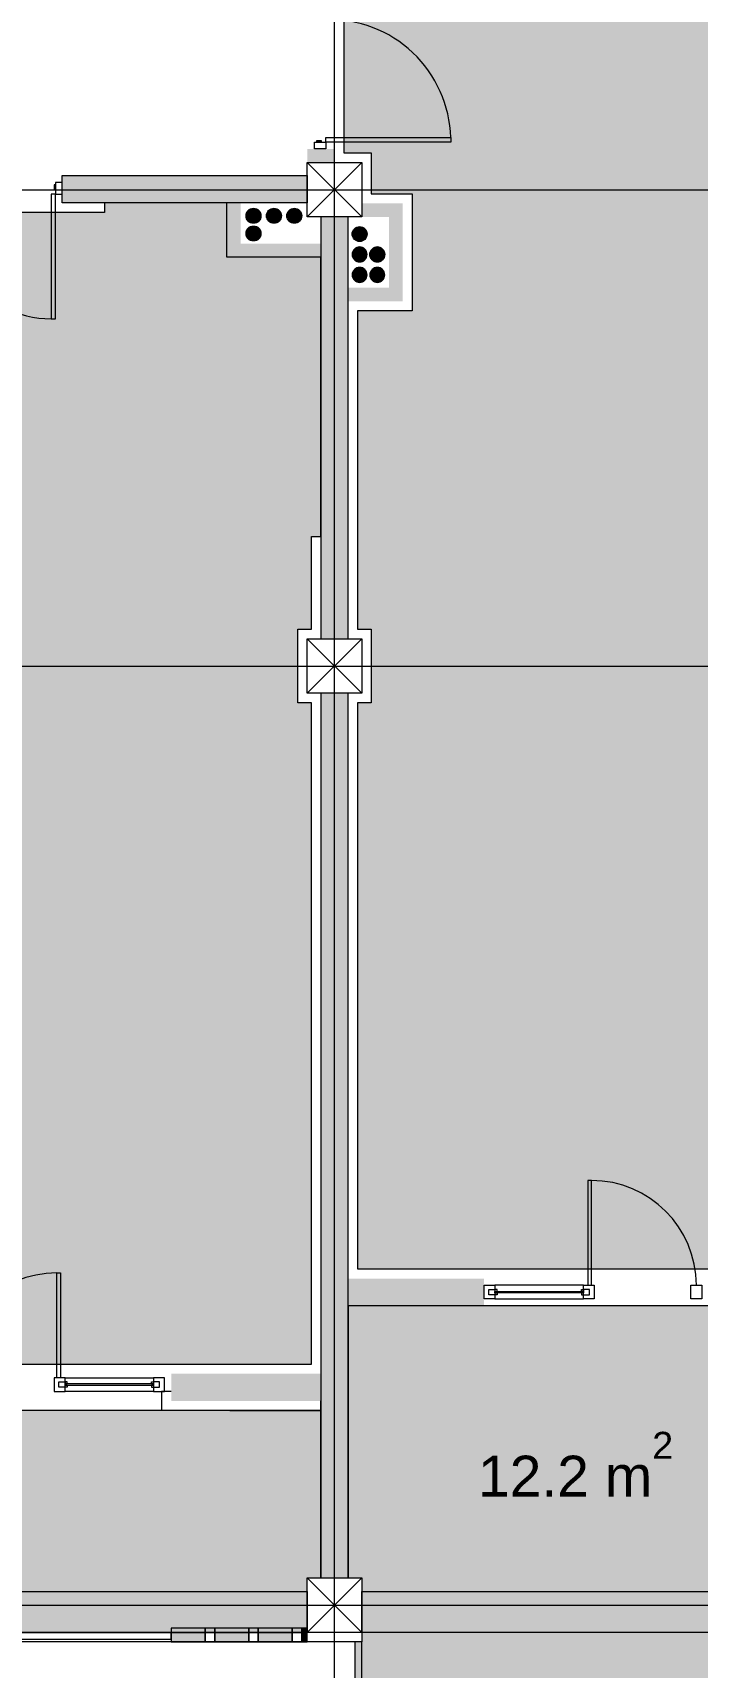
# Model space of a CAD drawing. Header units: millimetres. Extents: x 476244520 to 476657119, y 4620824743 to 4621446928.
# Drawn here: x 476401936 to 476406821, y 4621149336 to 4621161347 of the extents above; entities that cross this region are included whole.
import ezdxf

# ---------------------------------------------------------------- set-up
doc = ezdxf.new("R2010")
doc.units = ezdxf.units.MM
doc.header["$MEASUREMENT"] = 0
for name, color, linetype, lineweight in [('2D Drafting - General_Pen_No__1_Pen_No__7', 7, 'Continuous', 0), ('2D Drafting - General_Pen_No__1_Pen_No__7_Pen_No__7', 7, 'Continuous', 0), ('2D Drafting - General_Pen_No__250_Pen_No__7_Pen_No__250', 7, 'Continuous', 0), ('2D Drafting - General_Pen_No__250_Pen_No__7_Pen_No__7', 7, 'Continuous', 0), ('2D Drafting - General_Pen_No__7_Pen_No__250', 7, 'Continuous', 0), ('2D Drafting - General_Pen_No__7_Pen_No__7_Pen_No__7', 7, 'Continuous', 0), ('Doors_Pen_No__7_Pen_No__7_Pen_No__7', 7, 'Continuous', 0), ('G-Anno-Nplt_Pen_No__151', 151, 'Continuous', 0), ('G-Anno-Nplt_Pen_No__255', 255, 'Continuous', 0), ('G-Anno-Nplt_Pen_No__4', 7, 'Continuous', 0), ('G-Anno-Nplt_Pen_No__7', 7, 'Continuous', 0), ('kar-panjara_Pen_No__7_Pen_No__7_Pen_No__7', 7, 'Continuous', 0), ('New_G-Anno-Nplt_Pen_No__250', 7, 'Continuous', 0), ('New_G-Anno-Nplt_Pen_No__4', 7, 'Continuous', 0), ('New_reg_nak_Pen_No__250', 7, 'Continuous', 0), ('New_reg_nak_Pen_No__7', 7, 'Continuous', 0), ('New_Structural - Bearing_Pen_No__7', 7, 'Continuous', 0), ('shaxtebi da milebi_Pen_No__1_Pen_No__1_Pen_No__1', 1, 'Continuous', 0), ('shaxtebi da milebi_Pen_No__1_Pen_No__1_Pen_No__5', 5, 'Continuous', 0), ('shaxtebi da milebi_Pen_No__5_Pen_No__5_Pen_No__5', 5, 'Continuous', 0), ('zoma_Pen_No__142', 142, 'Continuous', 0), ('zoma_Pen_No__5_Pen_No__5', 5, 'Continuous', 0)]:
    doc.layers.add(name, color=color, linetype=linetype, lineweight=lineweight)
doc.layers.add('shaxtebi da milebi_Pen_No__1_Pen_No__1_Pen_No__252', color=7, linetype='Continuous', lineweight=0, true_color=0x666666)
doc.layers.add('shaxtebi da milebi_Pen_No__5_Pen_No__5_Pen_No__252', color=7, linetype='Continuous', lineweight=0, true_color=0x666666)
doc.layers.add('zoma', color=7, linetype='Continuous')
doc.styles.add('GENERATED_STYLE_1', font='arial.ttf')
doc.styles.add('GENERATED_STYLE_2', font='arial.ttf')
doc.dimstyles.new('GENERATED_STYLE__1', dxfattribs={"dimtxt": 200, "dimasz": 64.421331, "dimexe": 0.18, "dimexo": 3, "dimgap": 0.09, "dimtad": 1, "dimtih": 1, "dimtoh": 1, "dimlfac": 0.001, "dimzin": 0, "dimdsep": 46, "dimtxsty": 'GENERATED_STYLE_2', "dimblk": 'ARROWHEAD_2', "dimblk1": 'ARROWHEAD_2', "dimblk2": 'ARROWHEAD_2', "dimcen": 0.09, "dimclrd": 142, "dimclre": 142, "dimclrt": 142, "dimadec": 0, "dimazin": 0, "dimtfac": 1, "dimtdec": 4, "dimtmove": 0, "dimatfit": 3, "dimfxl": 1, "dimtolj": 1, "dimtzin": 0, "dimarcsym": 0})

# ---------------------------------------------------------------- blocks, each defined once
blk = doc.blocks.new('*D56', base_point=(476844527, 4621385791))
at = {"layer": 'zoma_Pen_No__142', "color": 142, "linetype": 'Continuous', "lineweight": 0, "transparency": 16777216}
for p, q in [((476397980, 4621188696), (476397931, 4621188611)), ((476397956, 4621188590), (476397956, 4621188717)), ((476397956, 4621188653), (476404456, 4621188653)), ((476404480, 4621188696), (476404431, 4621188611)), ((476404456, 4621188590), (476404456, 4621188717))]:
    blk.add_line(p, q, dxfattribs=at)
at = {"layer": 'zoma_Pen_No__142', "color": 142, "lineweight": 0, "transparency": 16777216, "char_height": 200, "attachment_point": 7, "style": 'GENERATED_STYLE_2'}
for s, insert in [('\\A1;{\\pql;\\fArial CYR|b0|i0|c204|p34;6.50}', (476400940, 4621188693)), ('\\A1;{\\pql;\\fArial CYR|b0|i0|c204|p34;0.40}', (476403899, 4621188693))]:
    blk.add_mtext(s, dxfattribs=dict(at, insert=insert))
blk = doc.blocks.new('ARROWHEAD_2')
at = {"color": 0, "linetype": 'Continuous', "lineweight": 0}
for p, q in [((0, 0), (-1, 0)), ((-0.38, -0.66), (0.38, 0.66))]:
    blk.add_line(p, q, dxfattribs=at)
blk = doc.blocks.new('*D57', base_point=(476844527, 4621385791))
at = {"layer": 'zoma_Pen_No__142', "color": 142, "linetype": 'Continuous', "lineweight": 0, "transparency": 16777216}
for p, q in [((476404480, 4621188696), (476404431, 4621188611)), ((476404456, 4621188590), (476404456, 4621188717)), ((476404456, 4621188653), (476404856, 4621188653)), ((476404880, 4621188696), (476404831, 4621188611)), ((476404856, 4621188590), (476404856, 4621188717))]:
    blk.add_line(p, q, dxfattribs=at)
blk = doc.blocks.new('*D58', base_point=(476844527, 4621385791))
at = {"layer": 'zoma_Pen_No__142', "color": 142, "linetype": 'Continuous', "lineweight": 0, "transparency": 16777216}
for p, q in [((476404880, 4621188696), (476404831, 4621188611)), ((476404856, 4621188590), (476404856, 4621188717)), ((476404856, 4621188653), (476411356, 4621188653)), ((476411380, 4621188696), (476411331, 4621188611)), ((476411356, 4621188590), (476411356, 4621188717))]:
    blk.add_line(p, q, dxfattribs=at)
at = {"layer": 'zoma_Pen_No__142', "color": 142, "lineweight": 0, "transparency": 16777216, "char_height": 200, "attachment_point": 7, "style": 'GENERATED_STYLE_2'}
for s, insert in [('\\A1;{\\pql;\\fArial CYR|b0|i0|c204|p34;6.50}', (476407840, 4621188693)), ('\\A1;{\\pql;\\fArial CYR|b0|i0|c204|p34;0.40}', (476410799, 4621188693))]:
    blk.add_mtext(s, dxfattribs=dict(at, insert=insert))
blk = doc.blocks.new('*D436', base_point=(476844527, 4621385791))
at = {"layer": 'zoma_Pen_No__142', "color": 142, "linetype": 'Continuous', "lineweight": 0, "transparency": 16777216}
for p, q in [((476397479, 4621127952), (476397430, 4621127868)), ((476397454, 4621127847), (476397454, 4621127974)), ((476397454, 4621127910), (476403954, 4621127910)), ((476403979, 4621127952), (476403930, 4621127868)), ((476403954, 4621127847), (476403954, 4621127974))]:
    blk.add_line(p, q, dxfattribs=at)
at = {"layer": 'zoma_Pen_No__142', "color": 142, "lineweight": 0, "transparency": 16777216, "char_height": 200, "attachment_point": 7, "style": 'GENERATED_STYLE_2'}
for s, insert in [('\\A1;{\\pql;\\fArial CYR|b0|i0|c204|p34;6.50}', (476400438, 4621127950)), ('\\A1;{\\pql;\\fArial CYR|b0|i0|c204|p34;0.40}', (476403398, 4621127950))]:
    blk.add_mtext(s, dxfattribs=dict(at, insert=insert))
blk = doc.blocks.new('*D437', base_point=(476844527, 4621385791))
at = {"layer": 'zoma_Pen_No__142', "color": 142, "linetype": 'Continuous', "lineweight": 0, "transparency": 16777216}
for p, q in [((476403979, 4621127952), (476403930, 4621127868)), ((476403954, 4621127847), (476403954, 4621127974)), ((476403954, 4621127910), (476404354, 4621127910)), ((476404379, 4621127952), (476404330, 4621127868)), ((476404354, 4621127847), (476404354, 4621127974))]:
    blk.add_line(p, q, dxfattribs=at)
blk = doc.blocks.new('*D438', base_point=(476844527, 4621385791))
at = {"layer": 'zoma_Pen_No__142', "color": 142, "linetype": 'Continuous', "lineweight": 0, "transparency": 16777216}
for p, q in [((476404379, 4621127952), (476404330, 4621127868)), ((476404354, 4621127847), (476404354, 4621127974)), ((476404354, 4621127910), (476410854, 4621127910)), ((476410879, 4621127952), (476410830, 4621127868)), ((476410854, 4621127847), (476410854, 4621127974))]:
    blk.add_line(p, q, dxfattribs=at)
at = {"layer": 'zoma_Pen_No__142', "color": 142, "lineweight": 0, "transparency": 16777216, "char_height": 200, "attachment_point": 7, "style": 'GENERATED_STYLE_2'}
for s, insert in [('\\A1;{\\pql;\\fArial CYR|b0|i0|c204|p34;6.50}', (476407338, 4621127950)), ('\\A1;{\\pql;\\fArial CYR|b0|i0|c204|p34;0.40}', (476410298, 4621127950))]:
    blk.add_mtext(s, dxfattribs=dict(at, insert=insert))

msp = doc.modelspace()

# ---------------------------------------------------------------- hatches: boundary and pattern name
at = {"layer": '2D Drafting - General_Pen_No__250_Pen_No__7_Pen_No__7', "linetype": 'Continuous', "lineweight": 0}
for points in [[(476404154.207, 4621160492.829), (476404154.207, 4621160392.829), (476403954.207, 4621160392.829), (476403954.207, 4621160492.829)], [(476402154.207, 4621160096.086), (476402154.207, 4621160296.086), (476403954.207, 4621160296.086), (476403954.207, 4621160096.086)], [(476403464.207, 4621160096.086), (476403364.019, 4621160096.086), (476403364.019, 4621159696.086), (476404054.207, 4621159696.086), (476404054.207, 4621159796.086), (476403464.207, 4621159796.086)], [(476404254.207, 4621159371.81), (476404654.207, 4621159371.81), (476404654.207, 4621160092.829), (476404354.207, 4621160092.829), (476404354.207, 4621159992.829), (476404554.207, 4621159992.829), (476404554.207, 4621159471.998), (476404254.207, 4621159471.998)], [(476404054.207, 4621156892.829), (476404254.207, 4621156892.829), (476404254.207, 4621159992.829), (476404054.207, 4621159992.829)], [(476404054.207, 4621149992.829), (476404254.207, 4621149992.829), (476404254.207, 4621156492.829), (476404054.207, 4621156492.829)], [(476405253.895, 4621151992.829), (476404254.207, 4621151992.829), (476404254.207, 4621152192.829), (476405253.895, 4621152192.829)], [(476404054.207, 4621151292.84), (476404054.207, 4621151492.84), (476402954.226, 4621151492.84), (476402954.226, 4621151292.84)]]:
    msp.add_hatch(color=7, dxfattribs=at).paths.add_polyline_path(points)
at = {"layer": 'G-Anno-Nplt_Pen_No__151', "linetype": 'Continuous', "lineweight": 0, "true_color": 0x1f2f3f}
for points in [[(476404224.207, 4621166822.828), (476404224.207, 4621160462.829), (476404424.207, 4621160462.829), (476404424.207, 4621160162.828), (476404724.207, 4621160162.828), (476404724.207, 4621159301.81), (476404324.207, 4621159301.81), (476404324.207, 4621156962.828), (476404424.207, 4621156962.828), (476404424.207, 4621156422.829), (476404324.207, 4621156422.829), (476404324.207, 4621152262.771), (476407724.207, 4621152262.77), (476407724.207, 4621149862.77), (476410484.207, 4621149862.77), (476410484.207, 4621150662.958), (476410884.207, 4621150662.958), (476410884.207, 4621156422.829), (476410784.207, 4621156422.829), (476410784.207, 4621156962.829), (476410884.207, 4621156962.829), (476410884.207, 4621158250.12), (476410954.207, 4621158250.12), (476410954.207, 4621159992.829), (476410854.207, 4621159992.829), (476410854.207, 4621160242.829), (476410554.207, 4621160242.829), (476410554.207, 4621161263.847), (476410954.207, 4621161263.847), (476410954.207, 4621161866.098), (476410884.207, 4621161866.098), (476410884.207, 4621165922.832), (476407384.207, 4621165922.832), (476407384.207, 4621167022.829), (476404424.207, 4621167022.829), (476404424.207, 4621166822.828)], [(476397524.207, 4621156422.829), (476397424.207, 4621156422.829), (476397424.207, 4621151562.829), (476403984.207, 4621151562.829), (476403984.207, 4621156422.829), (476403884.207, 4621156422.829), (476403884.207, 4621156962.828), (476403984.207, 4621156962.828), (476403984.207, 4621157644.172), (476404054.207, 4621157644.172), (476404054.207, 4621159696.086), (476403364.019, 4621159696.086), (476403364.019, 4621160096.086), (476402464.169, 4621160096.086), (476402464.169, 4621160026.086), (476398264.395, 4621160026.086), (476398264.395, 4621159626.086), (476397424.207, 4621159626.086), (476397424.207, 4621156962.829), (476397524.207, 4621156962.829)]]:
    msp.add_hatch(color=169, dxfattribs=at).paths.add_polyline_path(points)
at = {"layer": 'G-Anno-Nplt_Pen_No__255', "linetype": 'Continuous', "lineweight": 0, "true_color": 0x3f3f3f}
for points in [[(476404254.207, 4621151992.829), (476404254.207, 4621149992.829), (476404354.207, 4621149992.829), (476404354.207, 4621149522.829), (476404304.207, 4621149522.829), (476404304.207, 4621148392.841), (476408154.204, 4621148392.864), (476408154.204, 4621149522.829), (476407454.207, 4621149522.829), (476407454.207, 4621151992.829)], [(476404054.207, 4621151223.168), (476397354.207, 4621151223.168), (476397354.207, 4621149992.829), (476397454.207, 4621149992.829), (476397454.207, 4621149592.829), (476403954.207, 4621149592.829), (476403954.207, 4621149992.829), (476404054.207, 4621149992.829)]]:
    msp.add_hatch(color=250, dxfattribs=at).paths.add_polyline_path(points)
at = {"layer": 'New_G-Anno-Nplt_Pen_No__250', "linetype": 'Continuous', "lineweight": 0, "true_color": 0x000000}
for points in [[(476403204.207, 4621149622.829), (476402954.207, 4621149622.829), (476402954.207, 4621149522.829), (476403204.207, 4621149522.829)], [(476403524.207, 4621149622.829), (476403274.207, 4621149622.829), (476403274.207, 4621149522.829), (476403524.207, 4621149522.829)], [(476403844.207, 4621149622.829), (476403594.207, 4621149622.829), (476403594.207, 4621149522.829), (476403844.207, 4621149522.829)], [(476403954.207, 4621149622.829), (476403914.207, 4621149622.829), (476403914.207, 4621149522.829), (476403954.207, 4621149522.829)]]:
    msp.add_hatch(color=18, dxfattribs=at).paths.add_polyline_path(points)
at = {"layer": 'shaxtebi da milebi_Pen_No__1_Pen_No__1_Pen_No__1', "linetype": 'Continuous', "lineweight": 0}
for points in [[(476403804.207, 4621160001.087, 1), (476403914.207, 4621160001.087, 1)], [(476404339.207, 4621159811.998, 1), (476404339.207, 4621159921.998, 1)]]:
    msp.add_hatch(color=1, dxfattribs=at).paths.add_polyline_path(points)
at = {"layer": 'shaxtebi da milebi_Pen_No__1_Pen_No__1_Pen_No__252', "linetype": 'Continuous', "lineweight": 0, "true_color": 0x666666}
msp.add_hatch(color=251, dxfattribs=at).paths.add_polyline_path([(476404469.207, 4621159661.998, 1), (476404469.207, 4621159771.998, 1)])
at = {"layer": 'shaxtebi da milebi_Pen_No__1_Pen_No__1_Pen_No__5', "linetype": 'Continuous', "lineweight": 0}
for points in [[(476404339.207, 4621159661.998, 1), (476404339.207, 4621159771.998, 1)], [(476404339.207, 4621159511.998, 1), (476404339.207, 4621159621.998, 1)], [(476404469.207, 4621159511.998, 1), (476404469.207, 4621159621.998, 1)]]:
    msp.add_hatch(color=5, dxfattribs=at).paths.add_polyline_path(points)
at = {"layer": 'shaxtebi da milebi_Pen_No__5_Pen_No__5_Pen_No__252', "linetype": 'Continuous', "lineweight": 0, "true_color": 0x666666}
msp.add_hatch(color=251, dxfattribs=at).paths.add_polyline_path([(476403504.207, 4621159871.087, -1), (476403614.207, 4621159871.087, -1)])
at = {"layer": 'shaxtebi da milebi_Pen_No__5_Pen_No__5_Pen_No__5', "linetype": 'Continuous', "lineweight": 0}
for points in [[(476403559.207, 4621160056.087, -1), (476403559.207, 4621159946.087, -1)], [(476403709.207, 4621160056.087, -1), (476403709.207, 4621159946.087, -1)]]:
    msp.add_hatch(color=5, dxfattribs=at).paths.add_polyline_path(points)

# ---------------------------------------------------------------- linework, layer by layer
at = {"layer": '2D Drafting - General_Pen_No__1_Pen_No__7', "color": 7, "linetype": 'Continuous', "lineweight": 0}
for p, q in [((476403954.207, 4621159992.829), (476404354.207, 4621160392.829)), ((476404354.207, 4621159992.829), (476403954.207, 4621160392.829)), ((476403954.207, 4621156492.829), (476404354.207, 4621156892.829)), ((476404354.207, 4621156492.829), (476403954.207, 4621156892.829)), ((476403954.207, 4621149592.829), (476404354.207, 4621149992.829)), ((476404354.207, 4621149592.829), (476403954.207, 4621149992.829))]:
    msp.add_line(p, q, dxfattribs=at)
at = {"layer": '2D Drafting - General_Pen_No__1_Pen_No__7', "color": 7, "linetype": 'Continuous', "lineweight": 0, "flags": 128}
for points in [[(476404354.207, 4621159992.829), (476403954.207, 4621159992.829), (476403954.207, 4621160392.829), (476404354.207, 4621160392.829)], [(476404354.207, 4621156492.829), (476403954.207, 4621156492.829), (476403954.207, 4621156892.829), (476404354.207, 4621156892.829)], [(476404354.207, 4621149592.829), (476403954.207, 4621149592.829), (476403954.207, 4621149992.829), (476404354.207, 4621149992.829)], [(476403954.207, 4621149592.829), (476397454.207, 4621149592.829), (476397454.207, 4621149892.829), (476403954.207, 4621149892.829)], [(476410854.207, 4621149592.829), (476404354.207, 4621149592.829), (476404354.207, 4621149892.829), (476410854.207, 4621149892.829)]]:
    msp.add_lwpolyline(points, close=True, dxfattribs=at)
at = {"layer": '2D Drafting - General_Pen_No__1_Pen_No__7_Pen_No__7', "color": 7, "linetype": 'Continuous', "lineweight": 0}
for centre, start, end in [((476404115.959, 4621160550.551), 1.603806, 91.603806), ((476402096.485, 4621160135.919), 178.396194, 268.396194)]:
    msp.add_arc(centre, 893.239, start, end, dxfattribs=at)
at = {"layer": '2D Drafting - General_Pen_No__250_Pen_No__7_Pen_No__250', "color": 7, "linetype": 'Continuous', "lineweight": 0, "flags": 128}
for points in [[(476404054.207, 4621156892.829), (476404254.207, 4621156892.829), (476404254.207, 4621159992.829), (476404054.207, 4621159992.829)], [(476404054.207, 4621149992.829), (476404254.207, 4621149992.829), (476404254.207, 4621156492.829), (476404054.207, 4621156492.829)]]:
    msp.add_lwpolyline(points, close=True, dxfattribs=at)
at = {"layer": '2D Drafting - General_Pen_No__250_Pen_No__7_Pen_No__7', "color": 7, "linetype": 'Continuous', "lineweight": 0, "flags": 128}
msp.add_lwpolyline([(476402154.207, 4621160096.086), (476402154.207, 4621160296.086), (476403954.207, 4621160296.086), (476403954.207, 4621160096.086)], close=True, dxfattribs=at)
at = {"layer": '2D Drafting - General_Pen_No__7_Pen_No__250', "color": 7, "linetype": 'Continuous', "lineweight": 0, "flags": 128}
msp.add_lwpolyline([(476402954.207, 4621151363.438), (476402884.192, 4621151363.44), (476402884.188, 4621151223.013)], dxfattribs=at)
at = {"layer": '2D Drafting - General_Pen_No__7_Pen_No__7_Pen_No__7', "color": 7, "linetype": 'Continuous', "lineweight": 0, "flags": 128}
for points in [[(476405333.895, 4621152042.747), (476405983.895, 4621152042.776), (476405983.89, 4621152142.715), (476405333.89, 4621152142.686)], [(476402824.203, 4621151363.443), (476402174.203, 4621151363.472), (476402174.207, 4621151463.411), (476402824.207, 4621151463.382)]]:
    msp.add_lwpolyline(points, close=True, dxfattribs=at)
at = {"layer": '2D Drafting - General_Pen_No__7_Pen_No__7_Pen_No__7', "color": 7, "linetype": 'Continuous', "lineweight": 0}
for centre, start, end in [((476406043.579, 4621152142.728), 0.005711, 90.0025313), ((476402114.518, 4621151463.424), 89.9974687, 179.994289)]:
    msp.add_arc(centre, 770.311, start, end, dxfattribs=at)
at = {"layer": 'Doors_Pen_No__7_Pen_No__7_Pen_No__7', "color": 7, "linetype": 'Continuous', "lineweight": 0, "flags": 128}
for points in [[(476404006.293, 4621160492.829), (476404006.293, 4621160542.217), (476404090.959, 4621160542.217), (476404090.959, 4621160492.829)], [(476404024.293, 4621160542.217), (476404024.293, 4621160553.329), (476404057.626, 4621160553.329), (476404057.626, 4621160542.217)], [(476404090.959, 4621160542.217), (476404090.959, 4621160575.551), (476405008.848, 4621160575.551), (476405008.848, 4621160542.217)], [(476402104.818, 4621160227.585), (476402093.707, 4621160227.585), (476402093.707, 4621160194.252), (476402104.818, 4621160194.252)], [(476402154.207, 4621160245.585), (476402104.818, 4621160245.585), (476402104.818, 4621160160.919), (476402154.207, 4621160160.919)], [(476402104.818, 4621160160.919), (476402071.485, 4621160160.919), (476402071.485, 4621159243.03), (476402104.818, 4621159243.03)], [(476406016.912, 4621152142.727), (476406043.579, 4621152142.728), (476406043.545, 4621152913.039), (476406016.878, 4621152913.038)], [(476402141.185, 4621151463.423), (476402114.518, 4621151463.424), (476402114.552, 4621152233.735), (476402141.219, 4621152233.734)]]:
    msp.add_lwpolyline(points, close=True, dxfattribs=at)
at = {"layer": 'G-Anno-Nplt_Pen_No__4', "color": 7, "linetype": 'Continuous', "lineweight": 0, "flags": 128}
msp.add_lwpolyline([(476407384.207, 4621167022.829), (476404424.207, 4621167022.829), (476404424.207, 4621166822.828), (476404224.207, 4621166822.828), (476404224.207, 4621160462.829), (476404424.207, 4621160462.829), (476404424.207, 4621160162.828), (476404724.207, 4621160162.828), (476404724.207, 4621159301.81), (476404324.207, 4621159301.81), (476404324.207, 4621156962.828), (476404424.207, 4621156962.828), (476404424.207, 4621156422.829), (476404324.207, 4621156422.829), (476404324.207, 4621152262.771), (476407724.207, 4621152262.77)], dxfattribs=at)
for points in [[(476397524.207, 4621156422.829), (476397424.207, 4621156422.829), (476397424.207, 4621151562.829), (476403984.207, 4621151562.829), (476403984.207, 4621156422.829), (476403884.207, 4621156422.829), (476403884.207, 4621156962.828), (476403984.207, 4621156962.828), (476403984.207, 4621157644.172), (476404054.207, 4621157644.172), (476404054.207, 4621159696.086), (476403364.019, 4621159696.086), (476403364.019, 4621160096.086), (476402464.169, 4621160096.086), (476402464.169, 4621160026.086), (476398264.395, 4621160026.086), (476398264.395, 4621159626.086), (476397424.207, 4621159626.086), (476397424.207, 4621156962.829), (476397524.207, 4621156962.829)], [(476404254.207, 4621151992.829), (476404254.207, 4621149992.829), (476404354.207, 4621149992.829), (476404354.207, 4621149522.829), (476404304.207, 4621149522.829), (476404304.207, 4621148392.841), (476408154.204, 4621148392.864), (476408154.204, 4621149522.829), (476407454.207, 4621149522.829), (476407454.207, 4621151992.829)], [(476404054.207, 4621151223.168), (476397354.207, 4621151223.168), (476397354.207, 4621149992.829), (476397454.207, 4621149992.829), (476397454.207, 4621149592.829), (476403954.207, 4621149592.829), (476403954.207, 4621149992.829), (476404054.207, 4621149992.829)]]:
    msp.add_lwpolyline(points, close=True, dxfattribs=at)
at = {"layer": 'kar-panjara_Pen_No__7_Pen_No__7_Pen_No__7', "color": 7, "linetype": 'Continuous', "lineweight": 0, "flags": 128}
for points in [[(476405333.895, 4621152042.747), (476405253.895, 4621152042.744), (476405253.89, 4621152142.744), (476405333.89, 4621152142.747)], [(476406063.895, 4621152042.719), (476405983.895, 4621152042.715), (476405983.89, 4621152142.715), (476406063.89, 4621152142.719)], [(476406853.895, 4621152042.796), (476406773.895, 4621152042.793), (476406773.89, 4621152142.793), (476406853.89, 4621152142.796)], [(476405288.891, 4621152112.684), (476405333.891, 4621152112.686), (476405333.892, 4621152097.686), (476405333.893, 4621152087.686), (476405348.893, 4621152087.687), (476405348.893, 4621152072.687), (476405288.893, 4621152072.684)], [(476405348.891, 4621152112.687), (476405333.891, 4621152112.686), (476405333.892, 4621152097.686), (476405348.892, 4621152097.687)], [(476405333.892, 4621152097.686), (476405983.892, 4621152097.715), (476405983.893, 4621152087.715), (476405333.893, 4621152087.686)], [(476405968.891, 4621152112.715), (476405983.891, 4621152112.715), (476405983.892, 4621152097.715), (476405968.892, 4621152097.715)], [(476406028.891, 4621152112.717), (476405983.891, 4621152112.715), (476405983.892, 4621152097.715), (476405983.893, 4621152087.715), (476405968.893, 4621152087.715), (476405968.893, 4621152072.715), (476406028.893, 4621152072.717)], [(476402094.203, 4621151363.415), (476402174.203, 4621151363.411), (476402174.207, 4621151463.411), (476402094.207, 4621151463.415)], [(476402129.206, 4621151433.413), (476402174.206, 4621151433.411), (476402174.205, 4621151418.411), (476402174.205, 4621151408.411), (476402189.205, 4621151408.41), (476402189.204, 4621151393.41), (476402129.204, 4621151393.413)], [(476402189.206, 4621151433.41), (476402174.206, 4621151433.411), (476402174.205, 4621151418.411), (476402189.205, 4621151418.41)], [(476402824.205, 4621151418.382), (476402174.205, 4621151418.411), (476402174.205, 4621151408.411), (476402824.205, 4621151408.382)], [(476402869.206, 4621151433.38), (476402824.206, 4621151433.382), (476402824.205, 4621151418.382), (476402824.205, 4621151408.382), (476402809.205, 4621151408.383), (476402809.204, 4621151393.383), (476402869.204, 4621151393.38)], [(476402809.206, 4621151433.383), (476402824.206, 4621151433.382), (476402824.205, 4621151418.382), (476402809.205, 4621151418.383)], [(476402824.203, 4621151363.443), (476402904.203, 4621151363.44), (476402904.207, 4621151463.44), (476402824.207, 4621151463.443)]]:
    msp.add_lwpolyline(points, close=True, dxfattribs=at)
at = {"layer": 'New_G-Anno-Nplt_Pen_No__4', "color": 7, "linetype": 'Continuous', "lineweight": 0, "flags": 128}
for points in [[(476403204.207, 4621149622.829), (476402954.207, 4621149622.829), (476402954.207, 4621149522.829), (476403204.207, 4621149522.829)], [(476403524.207, 4621149622.829), (476403274.207, 4621149622.829), (476403274.207, 4621149522.829), (476403524.207, 4621149522.829)], [(476403844.207, 4621149622.829), (476403594.207, 4621149622.829), (476403594.207, 4621149522.829), (476403844.207, 4621149522.829)], [(476403954.207, 4621149622.829), (476403914.207, 4621149622.829), (476403914.207, 4621149522.829), (476403954.207, 4621149522.829)]]:
    msp.add_lwpolyline(points, close=True, dxfattribs=at)
at = {"layer": 'New_reg_nak_Pen_No__250', "color": 7, "linetype": 'Continuous', "lineweight": 0, "flags": 128}
msp.add_lwpolyline([(476398454.207, 4621149542.829), (476402954.207, 4621149542.829), (476402954.207, 4621149592.829), (476398454.207, 4621149592.829)], close=True, dxfattribs=at)
msp.add_lwpolyline([(476407454.207, 4621149592.829), (476407454.207, 4621148442.88), (476404354.207, 4621148442.88), (476404354.207, 4621149522.829), (476404304.207, 4621149522.829), (476404304.207, 4621148392.841), (476407454.207, 4621148392.872)], dxfattribs=at)
at = {"layer": 'New_reg_nak_Pen_No__7', "color": 7, "linetype": 'Continuous', "lineweight": 0, "flags": 128}
for points in [[(476403384.59, 4621151223.168), (476404054.207, 4621151223.168), (476404054.207, 4621151292.829)], [(476404354.207, 4621149592.829), (476404354.207, 4621149522.829), (476397054.207, 4621149522.829), (476397054.207, 4621149592.829)]]:
    msp.add_lwpolyline(points, dxfattribs=at)
at = {"layer": 'New_Structural - Bearing_Pen_No__7', "color": 7, "linetype": 'Continuous', "lineweight": 0}
for points in [[(476403204.207, 4621149522.829), (476403274.207, 4621149522.829), (476403274.207, 4621149622.829), (476403204.207, 4621149622.829)], [(476403524.204, 4621149522.829), (476403594.204, 4621149522.829), (476403594.204, 4621149622.829), (476403524.204, 4621149622.829)], [(476403844.207, 4621149522.829), (476403914.207, 4621149522.829), (476403914.207, 4621149622.829), (476403844.207, 4621149622.829)]]:
    msp.add_lwpolyline(points, close=True, dxfattribs=at)
at = {"layer": 'shaxtebi da milebi_Pen_No__1_Pen_No__1_Pen_No__1', "color": 1, "linetype": 'Continuous', "lineweight": 0, "flags": 128}
for points in [[(476403804.207, 4621160001.087, -1), (476403914.207, 4621160001.087, -1)], [(476404339.207, 4621159811.998, -1), (476404339.207, 4621159921.998, -1)]]:
    msp.add_lwpolyline(points, format="xyb", close=True, dxfattribs=at)
at = {"layer": 'shaxtebi da milebi_Pen_No__1_Pen_No__1_Pen_No__252', "color": 251, "linetype": 'Continuous', "lineweight": 0, "true_color": 0x666666, "flags": 128}
for points in [[(476404469.207, 4621159661.998, 1), (476404469.207, 4621159771.998, 1)], [(476404469.207, 4621159661.998, -1), (476404469.207, 4621159771.998, -1)]]:
    msp.add_lwpolyline(points, format="xyb", close=True, dxfattribs=at)
at = {"layer": 'shaxtebi da milebi_Pen_No__1_Pen_No__1_Pen_No__5', "color": 5, "linetype": 'Continuous', "lineweight": 0, "flags": 128}
for points in [[(476404339.207, 4621159661.998, 1), (476404339.207, 4621159771.998, 1)], [(476404339.207, 4621159511.998, 1), (476404339.207, 4621159621.998, 1)], [(476404469.207, 4621159511.998, 1), (476404469.207, 4621159621.998, 1)]]:
    msp.add_lwpolyline(points, format="xyb", close=True, dxfattribs=at)
at = {"layer": 'shaxtebi da milebi_Pen_No__5_Pen_No__5_Pen_No__252', "color": 251, "linetype": 'Continuous', "lineweight": 0, "true_color": 0x666666, "flags": 128}
msp.add_lwpolyline([(476403504.207, 4621159871.087, -1), (476403614.207, 4621159871.087, -1)], format="xyb", close=True, dxfattribs=at)
at = {"layer": 'shaxtebi da milebi_Pen_No__5_Pen_No__5_Pen_No__5', "color": 5, "linetype": 'Continuous', "lineweight": 0, "flags": 128}
for points in [[(476403559.207, 4621160056.087, -1), (476403559.207, 4621159946.087, -1)], [(476403709.207, 4621160056.087, -1), (476403709.207, 4621159946.087, -1)]]:
    msp.add_lwpolyline(points, format="xyb", close=True, dxfattribs=at)
at = {"layer": 'zoma_Pen_No__5_Pen_No__5', "color": 5, "linetype": 'Continuous', "lineweight": 0}
for p, q in [((476404154.207, 4621146083.232), (476404154.207, 4621170794.038)), ((476386273.656, 4621160192.829), (476436160.037, 4621160192.829)), ((476386273.656, 4621160192.829), (476436160.037, 4621160192.829)), ((476386273.656, 4621156692.829), (476436160.037, 4621156692.829)), ((476386273.656, 4621156692.829), (476436160.037, 4621156692.829)), ((476386273.656, 4621149792.829), (476436160.037, 4621149792.829)), ((476386273.656, 4621149792.829), (476436160.037, 4621149792.829))]:
    msp.add_line(p, q, dxfattribs=at)

# ---------------------------------------------------------------- texts
at = {"layer": 'G-Anno-Nplt_Pen_No__7', "color": 7, "lineweight": 0, "insert": (476405208.659, 4621150590.984), "char_height": 300, "attachment_point": 7, "style": 'GENERATED_STYLE_1'}
msp.add_mtext('{\\fArial|b0|i0|c0|p34;12.2 m{\\H0.66x;\\S2^  ;}}', dxfattribs=at)

# ---------------------------------------------------------------- dimensions: what is measured, and where the dimension line sits
at = {"layer": 'zoma', "color": 142, "linetype": 'Continuous', "lineweight": 0}
for base, p1, p2, picture, middle in [((476404455.933, 4621188653.35), (476397955.933, 4621155547.158), (476404455.933, 4621155547.158), '*D56', (476401199.64, 4621188793.35)), ((476411355.933, 4621188653.35), (476404855.933, 4621155547.158), (476411355.933, 4621155547.158), '*D58', (476408099.64, 4621188793.35)), ((476404855.933, 4621188653.35), (476404455.933, 4621155547.158), (476404855.933, 4621155547.158), '*D57', (476404159.085, 4621188793.35)), ((476403954.207, 4621127910.11), (476397454.207, 4621161016.302), (476403954.207, 4621161016.302), '*D436', (476400697.914, 4621128050.11)), ((476404354.207, 4621127910.11), (476403954.207, 4621161016.302), (476404354.207, 4621161016.302), '*D437', (476403657.359, 4621128050.11)), ((476410854.207, 4621127910.11), (476404354.207, 4621161016.302), (476410854.207, 4621161016.302), '*D438', (476407597.914, 4621128050.11))]:
    dim = msp.add_linear_dim(base=base, p1=p1, p2=p2, dimstyle='GENERATED_STYLE__1', dxfattribs=at)
    dim.commit()
    dim.dimension.update_dxf_attribs({"geometry": picture, "text_midpoint": middle, "dimtype": 160})

doc.saveas('drawing.dxf')
